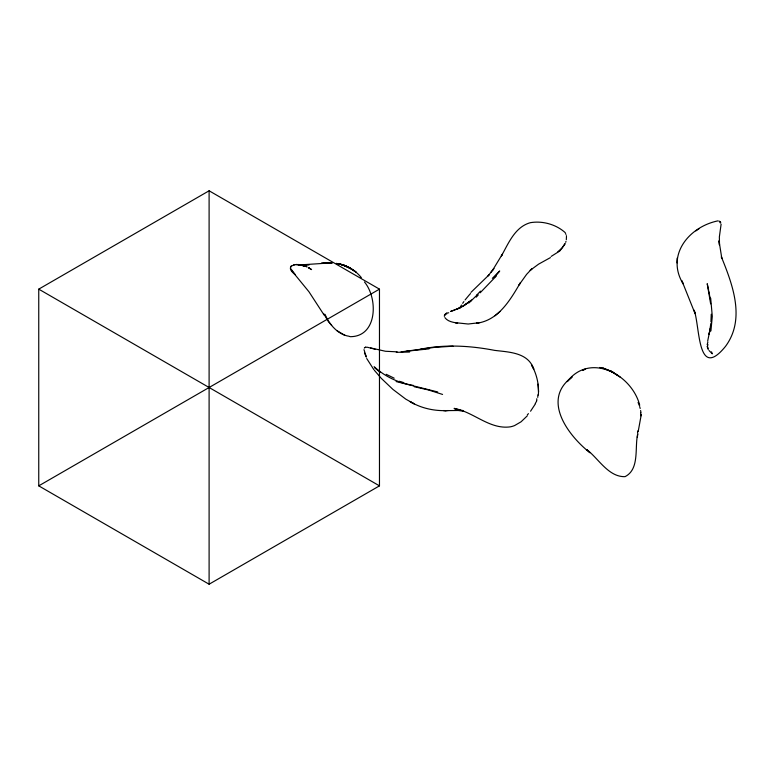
<?xml version="1.0" encoding="UTF-8"?>
<svg xmlns="http://www.w3.org/2000/svg" width="775" height="775" viewBox="0 0 775 775"><rect width="100%" height="100%" fill="white"/><g stroke="black" fill="none" stroke-linecap="round" stroke-linejoin="round"><path stroke-width="1.16" d="M717.979 220.856C689.062 226.736 665.589 255.169 683.153 283.882L681.923 280.841L695.068 313.594L694.138 310.165C700.145 326.73 697.171 381.271 725.516 346.357C745.715 319.029 732.637 284.638 721.341 256.806L721.777 258.424M677.166 258.114L677.079 262.928M537.85 394.901L537.753 397.391M536.794 398.718L536.717 400.607M710.946 321.887L711.247 314.214M641.264 414.635L638.164 431.675M538.325 395.114C539.245 384.623 536.668 373.831 531.437 364.734L533.81 369.2C528.23 352.392 509.059 352.16 494.644 350.377C470.105 345.64 444.782 344.177 420.186 349.283M566.312 239.746L566.467 236.83M720.324 223.123L720.237 221.65L718.967 221.108M637.825 433.506C634.376 447.03 640.034 469.117 625.047 476.654C608.482 477.168 598.523 458.548 586.811 449.616L589.988 452.755C568.308 435.695 540.989 399.658 572.086 377.028L567.164 381.649C590.104 351.831 631.857 374.509 639.714 405.218M637.321 437.342L637.718 434.368M710.152 328.658L709.144 334.383L710.869 323.446M710.917 330.925L712.293 316.365L710.685 298.239M707.158 344.72L707.875 342.037M637.534 432.595L637.825 430.929M709.958 329.898L707.682 341.068M565.711 242.294L565.963 241.422M565.014 243.437L562.204 247.835L557.835 251.788M565.043 244.047L559.821 250.955L551.161 256.428M535.215 403.668L536.697 401.004M707.933 344.526L707.439 346.444L708.04 348.324M535.186 404.182L530.555 411.215M459.391 308.421L461.551 305.021M444.811 314.602L444.695 314.786A9.503 5.289 36.6 0 0 444.463 315.377L444.337 316.326M470.948 292.388L489.006 274.902L488.066 275.919L492.716 270.039L502.287 254.307L501.367 256.031C508.487 243.34 514.958 226.91 530.381 222.677C542.539 220.613 556.179 224.411 565.304 232.713M364.279 348.101L365.616 347.2L367.389 347.248L375.1 349.234M462.685 303.316L463.867 301.601M494.363 277.392L499.71 270.998L492.348 278.341M465.087 299.935L469.108 295.11A86.868 59.83 20.6 0 1 470.522 293.56M492.716 270.039L493.888 268.567L490.856 272.354M444.927 314.437L446.497 313.187M480.151 292.795L496.32 276.016M476.247 297.145L478.282 294.907M527.262 415.875L521.062 421.803L514.619 425.552A23.899 22.94 -63.5 0 1 510.202 426.86C489.519 429.679 473.593 411.874 454.082 408.386L463.208 411.167L454.983 409.936L458.354 410.12M527.31 414.887L528.453 413.647M476.586 295.275L480.461 291.138M477.323 294.8L468.991 302.899M444.879 317.605C447.679 321.567 453.172 322.381 457.637 323.078L455.4 322.671L468.187 324.018L479.202 322.729L476.509 323.243C498.248 320.618 510.221 300.041 520.267 282.943L519.027 284.948L526.613 274.35L531.941 268.702L530.158 270.368L538.567 264.159L550.444 257.591M494.983 315.774L500.04 311.492M471.665 299.973L462.501 306.571L470.958 300.748L461.658 306.919L456.698 309.273L460.834 307.384L450.566 311.482L455.109 309.903M695.873 230.892L699.176 228.606M38.75 289.143L209.105 190.786L379.469 289.143L379.469 485.857L209.105 584.214L38.75 485.857L38.75 289.143L379.469 485.857M38.75 485.857L379.469 289.143M365.083 347.491L365.616 347.2M446.691 313.1L448.735 312.79M297.958 264.527L302.124 265.127L296.273 264.488L300.826 264.847L306.987 266.832C300.438 262.299 281.577 264.256 295.236 274.67L290.848 268.751M582.558 370.237L585.464 369.142L583.362 369.917M294.858 264.614L293.715 264.876M406.003 351.23L434.145 347.423L453.065 346.192M429.069 348.866L401.092 351.792M299.169 264.963L330.102 262.957M409.578 352.034L396.296 352.325M301.349 265.05L309.283 264.672L303.839 264.924M446.109 410.614L443.61 410.566L446.109 410.614C433.603 410.983 420.951 408.096 410.149 401.683L414.238 403.882M448.231 410.547L445.741 410.624L462.82 410.45M350 336.679C377.444 336.96 378.287 298.559 364.483 281.984M397.168 351.84L385.437 351.259L370.595 347.917M299.111 264.992L302.26 265.127L299.334 264.924M299.634 264.953L305.602 266.28L302.076 265.166M446.817 313.914L446.177 313.943A4.524 2.906 53.6 0 0 445.877 314.03L444.637 315.657M305.602 266.28L299.915 264.75L303.8 265.612M336.989 263.703C346.609 264.662 355.328 270.243 361.363 277.634M299.915 264.75L301.892 265.127M340.593 264.227L336.36 263.403L343.906 265.176L354.301 270.804L348.101 266.91L340.593 264.227L350.503 268.324L343.906 265.176L340.206 264.236M414.17 386.715L428.304 389.922L442.573 394.436M719.462 221.766L720.789 222.338M413.433 385.437C398.776 383.053 385.03 376.776 374.102 366.604M349.331 336.311C342.947 335.468 337.377 331.748 333.105 327.079A221.844 94.027 -47.2 0 1 325.045 314.359M437.72 391.956L396.112 381.562M399.338 381.29L403.794 382.618M345.137 335.517L337.057 330.722M386.192 374.296L394.204 378.181M565.392 233.672L566.021 234.341M413.821 403.649L405.751 399.115L392.896 389.389L381.348 378.403L374.403 370.353M617.714 375.294L610.729 371.031L603.376 368.222L613.112 372.291L610.729 371.031L620.465 377.357M374.625 367.805L380.302 372.32M709.067 350.571L712.293 353.817L711.537 351.86M331.681 325.326L328.445 321.654L323.572 313.478M292.194 271.26L308.944 291.749L324.134 315.096M708.292 349.641L707.158 346.522M373.86 369.646L366.711 358.525M364.473 353.061L366.381 357.091L363.988 349.632M638.077 402.487L639.385 405.616M639.646 406.565L640.179 408.464M708.689 290.499L707.226 283.708L710.646 303.868M721.777 258.123L719.026 240.773L719.365 244.977M708.893 291.468L709.522 294.626M709.716 295.769L710.317 299.198M640.625 410.517L640.964 412.697M538.548 391.859L538.005 384.119M566.36 235.639L566.428 236.22M640.712 412.988L640.857 415.865M721.118 224.111L719.365 236.908L719.5 244.822M209.105 190.786L209.105 584.214M291.168 266.164L290.644 266.91L291.168 266.164M325.791 263.074L321.344 263.277L327.951 262.987L325.791 263.074M328.397 263.025L326.052 263.045L332.233 263.016L328.397 263.025M601.565 367.922L599.743 367.486L605.382 368.871L601.565 367.922M309.254 268.15L308.276 267.549L311.589 269.603L309.254 268.15M354.621 271.076L352.48 269.468L356.18 272.306L354.621 271.076"/></g></svg>
